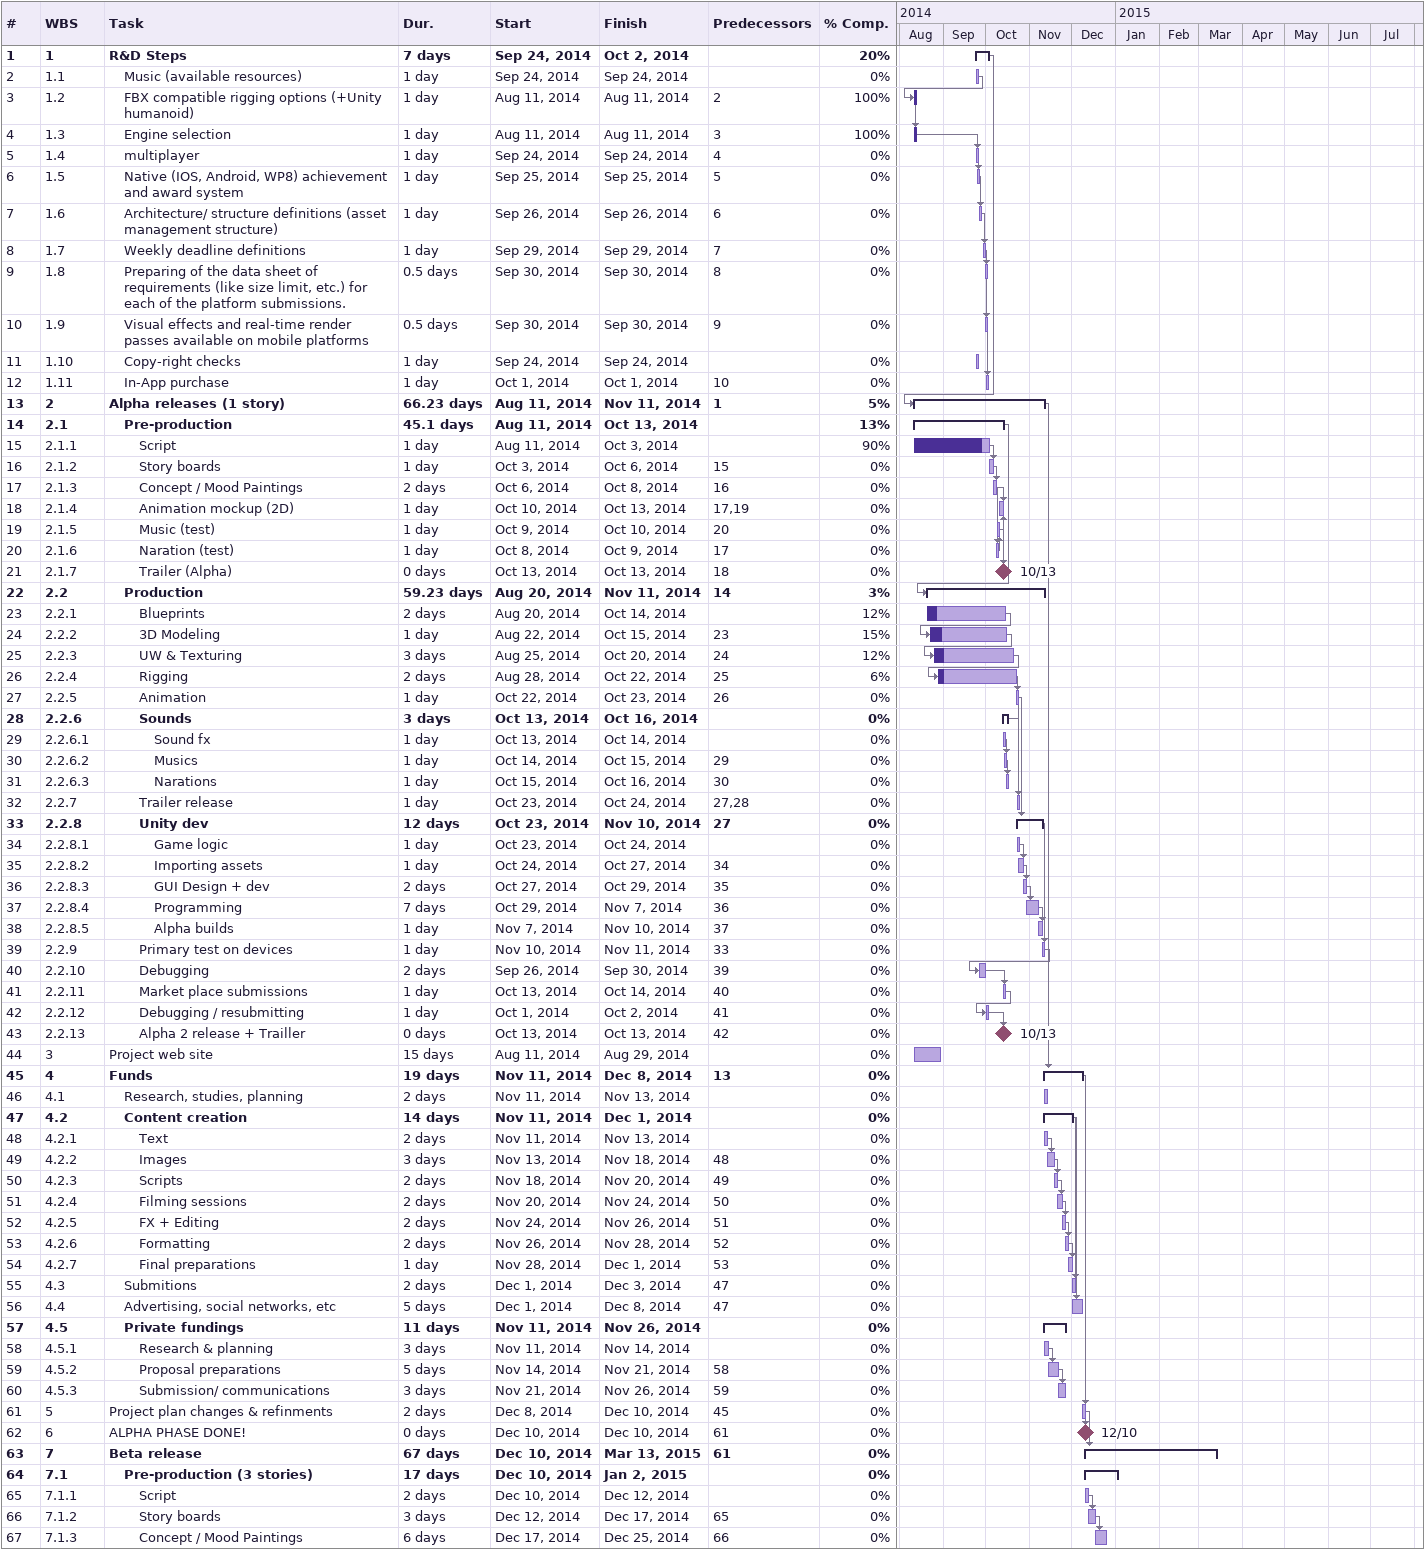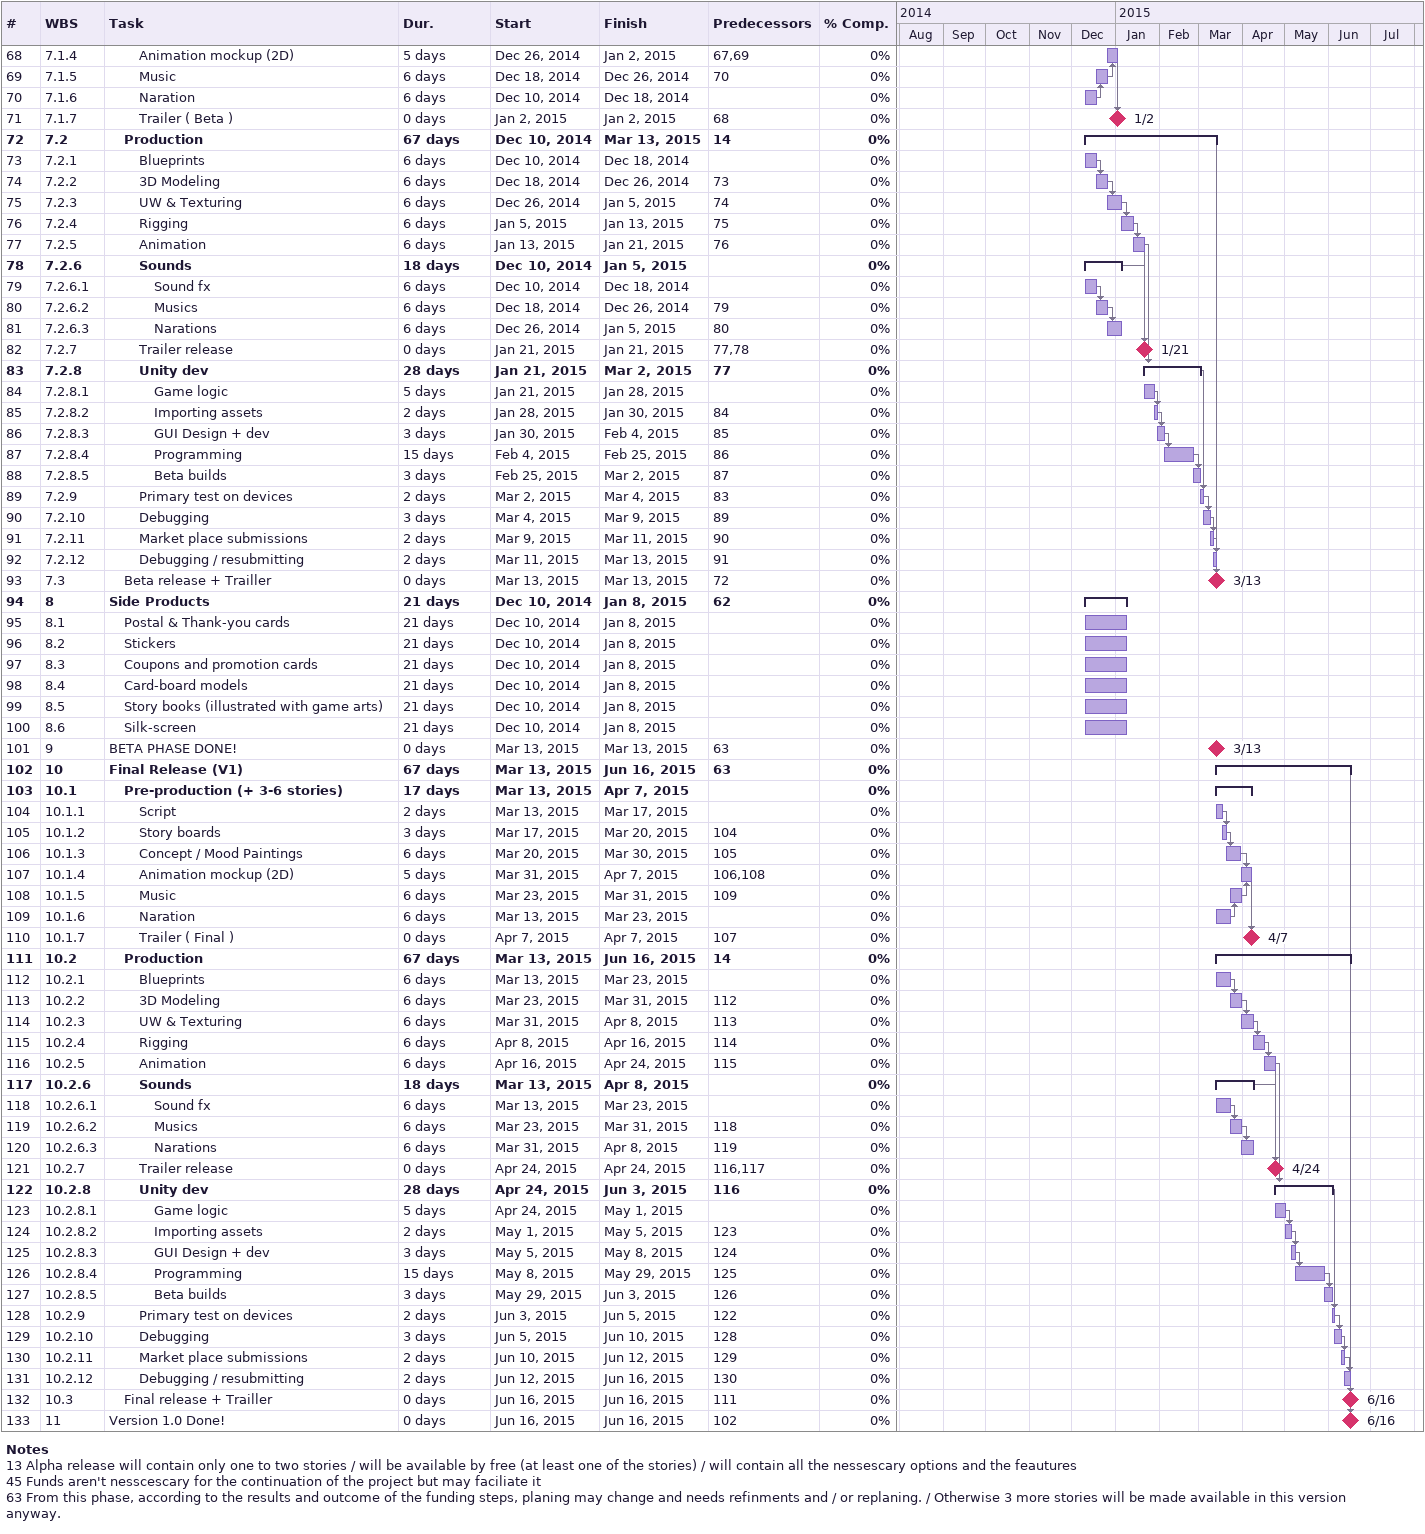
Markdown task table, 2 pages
| ID | WBS | Task | Duration | Start | Finish | Predecessors | % complete |
|---|---|---|---|---|---|---|---|
| 1 | 1 | **R&D Steps** | 7d | 2014-09-24 | 2014-10-02 |  | 20 |
| 2 | 1.1 | Music (available resources) | 1d | 2014-09-24 | 2014-09-24 |  | 0 |
| 3 | 1.2 | FBX compatible rigging options (+Unity humanoid) | 1d | 2014-08-11 | 2014-08-11 | 2 | 100 |
| 4 | 1.3 | Engine selection | 1d | 2014-08-11 | 2014-08-11 | 3 | 100 |
| 5 | 1.4 | multiplayer | 1d | 2014-09-24 | 2014-09-24 | 4 | 0 |
| 6 | 1.5 | Native (IOS, Android, WP8) achievement and award system | 1d | 2014-09-25 | 2014-09-25 | 5 | 0 |
| 7 | 1.6 | Architecture/ structure definitions (asset management structure) | 1d | 2014-09-26 | 2014-09-26 | 6 | 0 |
| 8 | 1.7 | Weekly deadline definitions | 1d | 2014-09-29 | 2014-09-29 | 7 | 0 |
| 9 | 1.8 | Preparing of the data sheet of requirements (like size limit, etc.) for each of the platform submissions. | 0.5d | 2014-09-30 | 2014-09-30 | 8 | 0 |
| 10 | 1.9 | Visual effects and real-time render passes available on mobile platforms | 0.5d | 2014-09-30 | 2014-09-30 | 9 | 0 |
| 11 | 1.10 | Copy-right checks | 1d | 2014-09-24 | 2014-09-24 |  | 0 |
| 12 | 1.11 | In-App purchase | 1d | 2014-10-01 | 2014-10-01 | 10 | 0 |
| 13 | 2 | **Alpha releases (1 story)** | 66.23d | 2014-08-11 | 2014-11-11 | 1 | 5 |
| 14 | 2.1 | **Pre-production** | 45.1d | 2014-08-11 | 2014-10-13 |  | 13 |
| 15 | 2.1.1 | Script | 1d | 2014-08-11 | 2014-10-03 |  | 90 |
| 16 | 2.1.2 | Story boards | 1d | 2014-10-03 | 2014-10-06 | 15 | 0 |
| 17 | 2.1.3 | Concept / Mood Paintings | 2d | 2014-10-06 | 2014-10-08 | 16 | 0 |
| 18 | 2.1.4 | Animation mockup (2D) | 1d | 2014-10-10 | 2014-10-13 | 17, 19 | 0 |
| 19 | 2.1.5 | Music (test) | 1d | 2014-10-09 | 2014-10-10 | 20 | 0 |
| 20 | 2.1.6 | Naration (test) | 1d | 2014-10-08 | 2014-10-09 | 17 | 0 |
| 21 | 2.1.7 | Trailer (Alpha) | 0d | 2014-10-13 | 2014-10-13 | 18 | 0 |
| 22 | 2.2 | **Production** | 59.23d | 2014-08-20 | 2014-11-11 | 14 | 3 |
| 23 | 2.2.1 | Blueprints | 2d | 2014-08-20 | 2014-10-14 |  | 12 |
| 24 | 2.2.2 | 3D Modeling | 1d | 2014-08-22 | 2014-10-15 | 23 | 15 |
| 25 | 2.2.3 | UW & Texturing | 3d | 2014-08-25 | 2014-10-20 | 24 | 12 |
| 26 | 2.2.4 | Rigging | 2d | 2014-08-28 | 2014-10-22 | 25 | 6 |
| 27 | 2.2.5 | Animation | 1d | 2014-10-22 | 2014-10-23 | 26 | 0 |
| 28 | 2.2.6 | **Sounds** | 3d | 2014-10-13 | 2014-10-16 |  | 0 |
| 29 | 2.2.6.1 | Sound fx | 1d | 2014-10-13 | 2014-10-14 |  | 0 |
| 30 | 2.2.6.2 | Musics | 1d | 2014-10-14 | 2014-10-15 | 29 | 0 |
| 31 | 2.2.6.3 | Narations | 1d | 2014-10-15 | 2014-10-16 | 30 | 0 |
| 32 | 2.2.7 | Trailer release | 1d | 2014-10-23 | 2014-10-24 | 27, 28 | 0 |
| 33 | 2.2.8 | **Unity dev** | 12d | 2014-10-23 | 2014-11-10 | 27 | 0 |
| 34 | 2.2.8.1 | Game logic | 1d | 2014-10-23 | 2014-10-24 |  | 0 |
| 35 | 2.2.8.2 | Importing assets | 1d | 2014-10-24 | 2014-10-27 | 34 | 0 |
| 36 | 2.2.8.3 | GUI Design + dev | 2d | 2014-10-27 | 2014-10-29 | 35 | 0 |
| 37 | 2.2.8.4 | Programming | 7d | 2014-10-29 | 2014-11-07 | 36 | 0 |
| 38 | 2.2.8.5 | Alpha builds | 1d | 2014-11-07 | 2014-11-10 | 37 | 0 |
| 39 | 2.2.9 | Primary test on devices | 1d | 2014-11-10 | 2014-11-11 | 33 | 0 |
| 40 | 2.2.10 | Debugging | 2d | 2014-09-26 | 2014-09-30 | 39 | 0 |
| 41 | 2.2.11 | Market place submissions | 1d | 2014-10-13 | 2014-10-14 | 40 | 0 |
| 42 | 2.2.12 | Debugging / resubmitting | 1d | 2014-10-01 | 2014-10-02 | 41 | 0 |
| 43 | 2.2.13 | Alpha 2 release + Trailler | 0d | 2014-10-13 | 2014-10-13 | 42 | 0 |
| 44 | 3 | Project web site | 15d | 2014-08-11 | 2014-08-29 |  | 0 |
| 45 | 4 | **Funds** | 19d | 2014-11-11 | 2014-12-08 | 13 | 0 |
| 46 | 4.1 | Research, studies, planning | 2d | 2014-11-11 | 2014-11-13 |  | 0 |
| 47 | 4.2 | **Content creation** | 14d | 2014-11-11 | 2014-12-01 |  | 0 |
| 48 | 4.2.1 | Text | 2d | 2014-11-11 | 2014-11-13 |  | 0 |
| 49 | 4.2.2 | Images | 3d | 2014-11-13 | 2014-11-18 | 48 | 0 |
| 50 | 4.2.3 | Scripts | 2d | 2014-11-18 | 2014-11-20 | 49 | 0 |
| 51 | 4.2.4 | Filming sessions | 2d | 2014-11-20 | 2014-11-24 | 50 | 0 |
| 52 | 4.2.5 | FX + Editing | 2d | 2014-11-24 | 2014-11-26 | 51 | 0 |
| 53 | 4.2.6 | Formatting | 2d | 2014-11-26 | 2014-11-28 | 52 | 0 |
| 54 | 4.2.7 | Final preparations | 1d | 2014-11-28 | 2014-12-01 | 53 | 0 |
| 55 | 4.3 | Submitions | 2d | 2014-12-01 | 2014-12-03 | 47 | 0 |
| 56 | 4.4 | Advertising, social networks, etc | 5d | 2014-12-01 | 2014-12-08 | 47 | 0 |
| 57 | 4.5 | **Private fundings** | 11d | 2014-11-11 | 2014-11-26 |  | 0 |
| 58 | 4.5.1 | Research & planning | 3d | 2014-11-11 | 2014-11-14 |  | 0 |
| 59 | 4.5.2 | Proposal preparations | 5d | 2014-11-14 | 2014-11-21 | 58 | 0 |
| 60 | 4.5.3 | Submission/ communications | 3d | 2014-11-21 | 2014-11-26 | 59 | 0 |
| 61 | 5 | Project plan changes & refinments | 2d | 2014-12-08 | 2014-12-10 | 45 | 0 |
| 62 | 6 | ALPHA PHASE DONE! | 0d | 2014-12-10 | 2014-12-10 | 61 | 0 |
| 63 | 7 | **Beta release** | 67d | 2014-12-10 | 2015-03-13 | 61 | 0 |
| 64 | 7.1 | **Pre-production (3 stories)** | 17d | 2014-12-10 | 2015-01-02 |  | 0 |
| 65 | 7.1.1 | Script | 2d | 2014-12-10 | 2014-12-12 |  | 0 |
| 66 | 7.1.2 | Story boards | 3d | 2014-12-12 | 2014-12-17 | 65 | 0 |
| 67 | 7.1.3 | Concept / Mood Paintings | 6d | 2014-12-17 | 2014-12-25 | 66 | 0 |
| 68 | 7.1.4 | Animation mockup (2D) | 5d | 2014-12-26 | 2015-01-02 | 67, 69 | 0 |
| 69 | 7.1.5 | Music | 6d | 2014-12-18 | 2014-12-26 | 70 | 0 |
| 70 | 7.1.6 | Naration | 6d | 2014-12-10 | 2014-12-18 |  | 0 |
| 71 | 7.1.7 | Trailer ( Beta ) | 0d | 2015-01-02 | 2015-01-02 | 68 | 0 |
| 72 | 7.2 | **Production** | 67d | 2014-12-10 | 2015-03-13 | 14 | 0 |
| 73 | 7.2.1 | Blueprints | 6d | 2014-12-10 | 2014-12-18 |  | 0 |
| 74 | 7.2.2 | 3D Modeling | 6d | 2014-12-18 | 2014-12-26 | 73 | 0 |
| 75 | 7.2.3 | UW & Texturing | 6d | 2014-12-26 | 2015-01-05 | 74 | 0 |
| 76 | 7.2.4 | Rigging | 6d | 2015-01-05 | 2015-01-13 | 75 | 0 |
| 77 | 7.2.5 | Animation | 6d | 2015-01-13 | 2015-01-21 | 76 | 0 |
| 78 | 7.2.6 | **Sounds** | 18d | 2014-12-10 | 2015-01-05 |  | 0 |
| 79 | 7.2.6.1 | Sound fx | 6d | 2014-12-10 | 2014-12-18 |  | 0 |
| 80 | 7.2.6.2 | Musics | 6d | 2014-12-18 | 2014-12-26 | 79 | 0 |
| 81 | 7.2.6.3 | Narations | 6d | 2014-12-26 | 2015-01-05 | 80 | 0 |
| 82 | 7.2.7 | Trailer release | 0d | 2015-01-21 | 2015-01-21 | 77, 78 | 0 |
| 83 | 7.2.8 | **Unity dev** | 28d | 2015-01-21 | 2015-03-02 | 77 | 0 |
| 84 | 7.2.8.1 | Game logic | 5d | 2015-01-21 | 2015-01-28 |  | 0 |
| 85 | 7.2.8.2 | Importing assets | 2d | 2015-01-28 | 2015-01-30 | 84 | 0 |
| 86 | 7.2.8.3 | GUI Design + dev | 3d | 2015-01-30 | 2015-02-04 | 85 | 0 |
| 87 | 7.2.8.4 | Programming | 15d | 2015-02-04 | 2015-02-25 | 86 | 0 |
| 88 | 7.2.8.5 | Beta builds | 3d | 2015-02-25 | 2015-03-02 | 87 | 0 |
| 89 | 7.2.9 | Primary test on devices | 2d | 2015-03-02 | 2015-03-04 | 83 | 0 |
| 90 | 7.2.10 | Debugging | 3d | 2015-03-04 | 2015-03-09 | 89 | 0 |
| 91 | 7.2.11 | Market place submissions | 2d | 2015-03-09 | 2015-03-11 | 90 | 0 |
| 92 | 7.2.12 | Debugging / resubmitting | 2d | 2015-03-11 | 2015-03-13 | 91 | 0 |
| 93 | 7.3 | Beta release + Trailler | 0d | 2015-03-13 | 2015-03-13 | 72 | 0 |
| 94 | 8 | **Side Products** | 21d | 2014-12-10 | 2015-01-08 | 62 | 0 |
| 95 | 8.1 | Postal & Thank-you cards | 21d | 2014-12-10 | 2015-01-08 |  | 0 |
| 96 | 8.2 | Stickers | 21d | 2014-12-10 | 2015-01-08 |  | 0 |
| 97 | 8.3 | Coupons and promotion cards | 21d | 2014-12-10 | 2015-01-08 |  | 0 |
| 98 | 8.4 | Card-board models | 21d | 2014-12-10 | 2015-01-08 |  | 0 |
| 99 | 8.5 | Story books (illustrated with game arts) | 21d | 2014-12-10 | 2015-01-08 |  | 0 |
| 100 | 8.6 | Silk-screen | 21d | 2014-12-10 | 2015-01-08 |  | 0 |
| 101 | 9 | BETA PHASE DONE! | 0d | 2015-03-13 | 2015-03-13 | 63 | 0 |
| 102 | 10 | **Final Release (V1)** | 67d | 2015-03-13 | 2015-06-16 | 63 | 0 |
| 103 | 10.1 | **Pre-production (+ 3-6 stories)** | 17d | 2015-03-13 | 2015-04-07 |  | 0 |
| 104 | 10.1.1 | Script | 2d | 2015-03-13 | 2015-03-17 |  | 0 |
| 105 | 10.1.2 | Story boards | 3d | 2015-03-17 | 2015-03-20 | 104 | 0 |
| 106 | 10.1.3 | Concept / Mood Paintings | 6d | 2015-03-20 | 2015-03-30 | 105 | 0 |
| 107 | 10.1.4 | Animation mockup (2D) | 5d | 2015-03-31 | 2015-04-07 | 106, 108 | 0 |
| 108 | 10.1.5 | Music | 6d | 2015-03-23 | 2015-03-31 | 109 | 0 |
| 109 | 10.1.6 | Naration | 6d | 2015-03-13 | 2015-03-23 |  | 0 |
| 110 | 10.1.7 | Trailer ( Final ) | 0d | 2015-04-07 | 2015-04-07 | 107 | 0 |
| 111 | 10.2 | **Production** | 67d | 2015-03-13 | 2015-06-16 | 14 | 0 |
| 112 | 10.2.1 | Blueprints | 6d | 2015-03-13 | 2015-03-23 |  | 0 |
| 113 | 10.2.2 | 3D Modeling | 6d | 2015-03-23 | 2015-03-31 | 112 | 0 |
| 114 | 10.2.3 | UW & Texturing | 6d | 2015-03-31 | 2015-04-08 | 113 | 0 |
| 115 | 10.2.4 | Rigging | 6d | 2015-04-08 | 2015-04-16 | 114 | 0 |
| 116 | 10.2.5 | Animation | 6d | 2015-04-16 | 2015-04-24 | 115 | 0 |
| 117 | 10.2.6 | **Sounds** | 18d | 2015-03-13 | 2015-04-08 |  | 0 |
| 118 | 10.2.6.1 | Sound fx | 6d | 2015-03-13 | 2015-03-23 |  | 0 |
| 119 | 10.2.6.2 | Musics | 6d | 2015-03-23 | 2015-03-31 | 118 | 0 |
| 120 | 10.2.6.3 | Narations | 6d | 2015-03-31 | 2015-04-08 | 119 | 0 |
| 121 | 10.2.7 | Trailer release | 0d | 2015-04-24 | 2015-04-24 | 116, 117 | 0 |
| 122 | 10.2.8 | **Unity dev** | 28d | 2015-04-24 | 2015-06-03 | 116 | 0 |
| 123 | 10.2.8.1 | Game logic | 5d | 2015-04-24 | 2015-05-01 |  | 0 |
| 124 | 10.2.8.2 | Importing assets | 2d | 2015-05-01 | 2015-05-05 | 123 | 0 |
| 125 | 10.2.8.3 | GUI Design + dev | 3d | 2015-05-05 | 2015-05-08 | 124 | 0 |
| 126 | 10.2.8.4 | Programming | 15d | 2015-05-08 | 2015-05-29 | 125 | 0 |
| 127 | 10.2.8.5 | Beta builds | 3d | 2015-05-29 | 2015-06-03 | 126 | 0 |
| 128 | 10.2.9 | Primary test on devices | 2d | 2015-06-03 | 2015-06-05 | 122 | 0 |
| 129 | 10.2.10 | Debugging | 3d | 2015-06-05 | 2015-06-10 | 128 | 0 |
| 130 | 10.2.11 | Market place submissions | 2d | 2015-06-10 | 2015-06-12 | 129 | 0 |
| 131 | 10.2.12 | Debugging / resubmitting | 2d | 2015-06-12 | 2015-06-16 | 130 | 0 |
| 132 | 10.3 | Final release + Trailler | 0d | 2015-06-16 | 2015-06-16 | 111 | 0 |
| 133 | 11 | Version 1.0 Done! | 0d | 2015-06-16 | 2015-06-16 | 102 | 0 |

Notes
- 13: Alpha release will contain only one to two stories / will be available by free (at least one of the stories) / will contain all the nessescary options and the feautures
- 45: Funds aren't nesscescary for the continuation of the project but may faciliate it
- 63: From this phase, according to the results and outcome of the funding steps, planing may change and needs refinments and / or replaning. / Otherwise 3 more stories will be made available in this version anyway.
